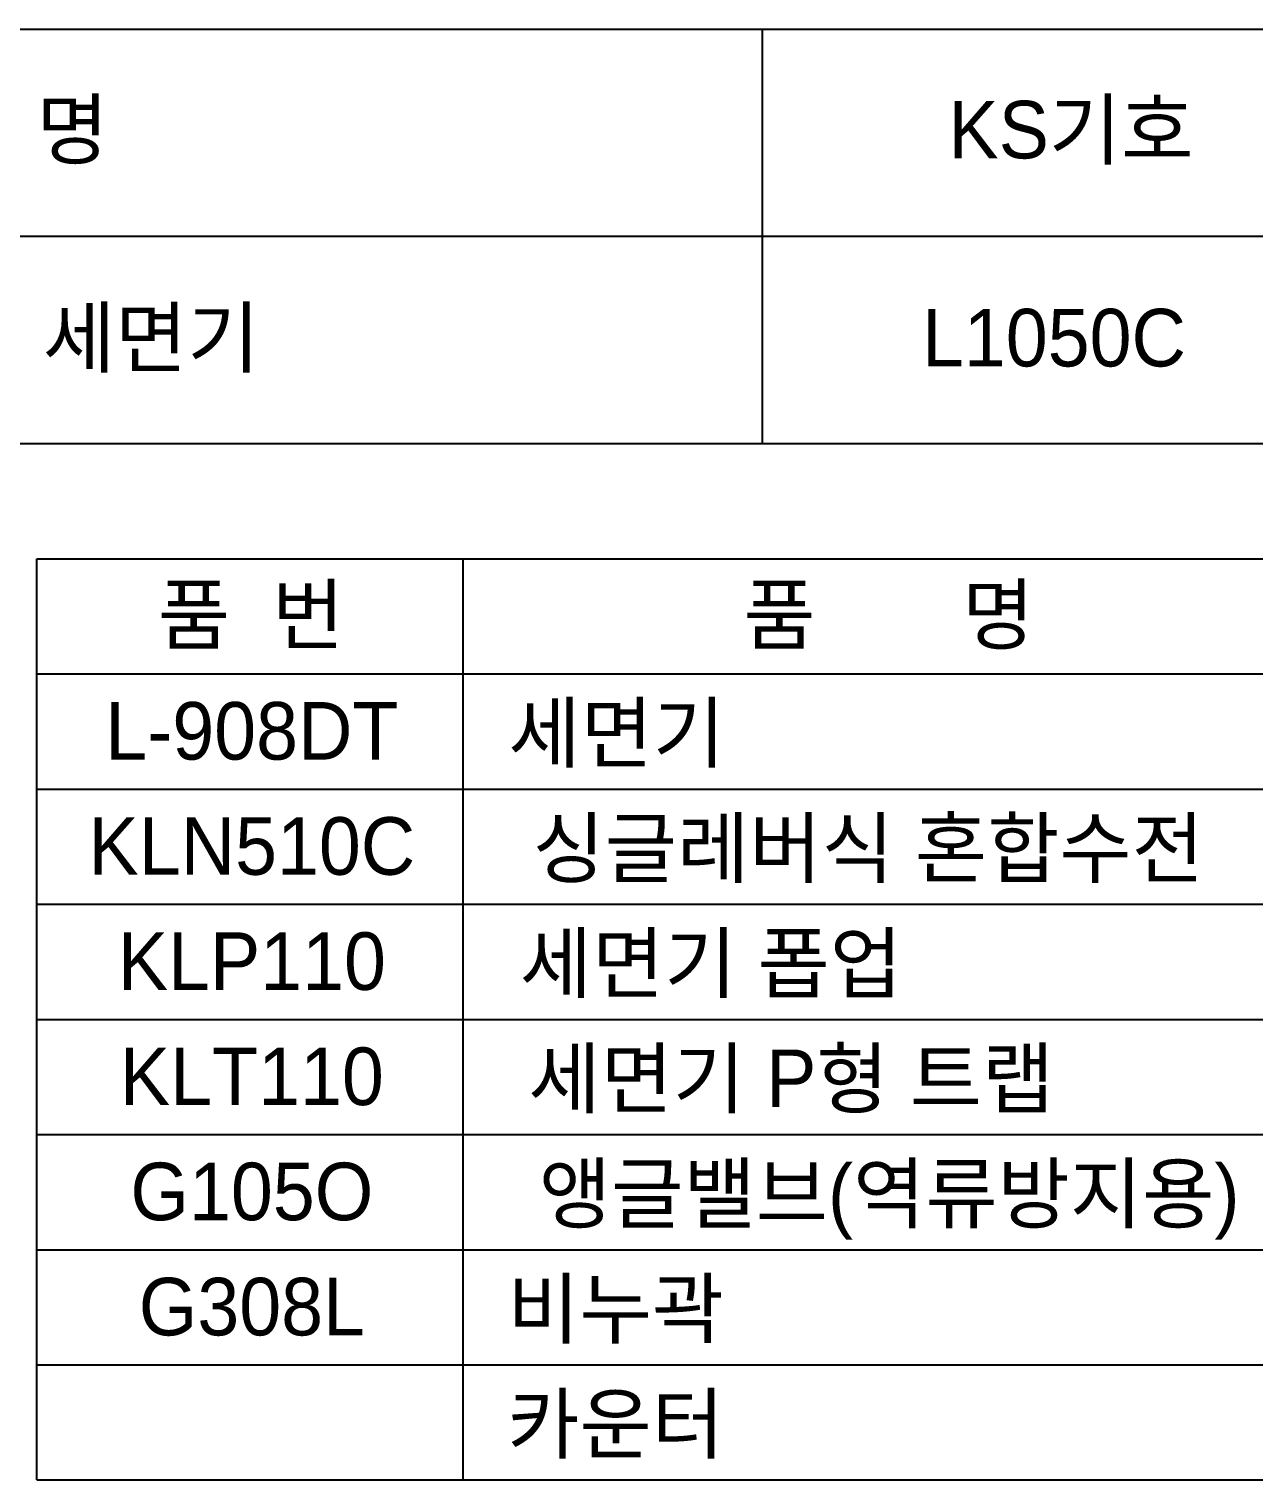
# Model space of a CAD drawing. Header units: millimetres. Extents: x 4596 to 8396, y -8003 to -5406.
# Drawn here: x 5568 to 6100, y -6036 to -5406 of the extents above; entities that cross this region are included whole.
import ezdxf
from ezdxf.enums import TextEntityAlignment as Align

# ---------------------------------------------------------------- set-up
doc = ezdxf.new("R2010")
doc.units = ezdxf.units.MM
doc.layers.add('TEXT', color=7, linetype='Continuous')
doc.layers.add('도각라인', color=7, linetype='Continuous')
doc.styles.add('타이틀', font='H2GTRM.TTF', dxfattribs={"height": 25})

msp = doc.modelspace()

# ---------------------------------------------------------------- linework, layer by layer
at = {"layer": '도각라인'}
for p, q in [((4596.23, -5406.39), (6396.23, -5406.39)), ((5886.23, -5586.39), (5886.23, -5406.39)), ((5116.23, -5496.39), (6396.23, -5496.39)), ((4596.23, -5586.39), (6396.23, -5586.39)), ((5571.23, -6036.39), (5571.23, -5636.39)), ((5571.23, -5636.39), (6366.23, -5636.39)), ((5756.23, -6036.39), (5756.23, -5636.39)), ((5571.23, -5686.39), (6366.23, -5686.39)), ((5571.23, -5736.39), (6366.23, -5736.39)), ((5571.23, -5786.39), (6366.23, -5786.39)), ((5571.23, -5836.39), (6366.23, -5836.39)), ((5571.23, -5886.39), (6366.23, -5886.39)), ((5571.23, -5936.39), (6366.23, -5936.39)), ((5571.23, -5986.39), (6366.23, -5986.39)), ((5571.23, -6036.39), (6366.23, -6036.39))]:
    msp.add_line(p, q, dxfattribs=at)

# ---------------------------------------------------------------- texts
at = {"layer": 'TEXT', "style": '타이틀'}
for s, p in [('품             명', (5511.92, -5449.99)), ('KS기호', (6020.08, -5450.07)), ('톱카운터용 사각 세면기', (5502, -5540.39)), ('L1050C', (6012.71, -5540.39)), ('품  번', (5664.16, -5660.66)), ('품       명', (5941.04, -5660.66)), ('L-908DT', (5664.56, -5711.11)), ('세면기', (5822.95, -5712.01)), ('KLN510C', (5664.56, -5761.11)), ('싱글레버식 혼합수전', (5932.08, -5762.01)), ('KLP110', (5664.56, -5811.11)), ('세면기 폽업', (5863.82, -5812.01)), ('세면기 P형 트랩', (5898.67, -5862.01)), ('KLT110', (5664.56, -5861.11)), ('앵글밸브(역류방지용)', (5941.2, -5912.01)), ('G105O', (5664.56, -5911.11)), ('비누곽', (5822.46, -5962.01)), ('G308L', (5664.56, -5961.11)), ('카운터', (5822.46, -6012.01))]:
    msp.add_text(s, height=25, dxfattribs=at).set_placement(p, align=Align.MIDDLE_CENTER)

doc.saveas('drawing.dxf')
